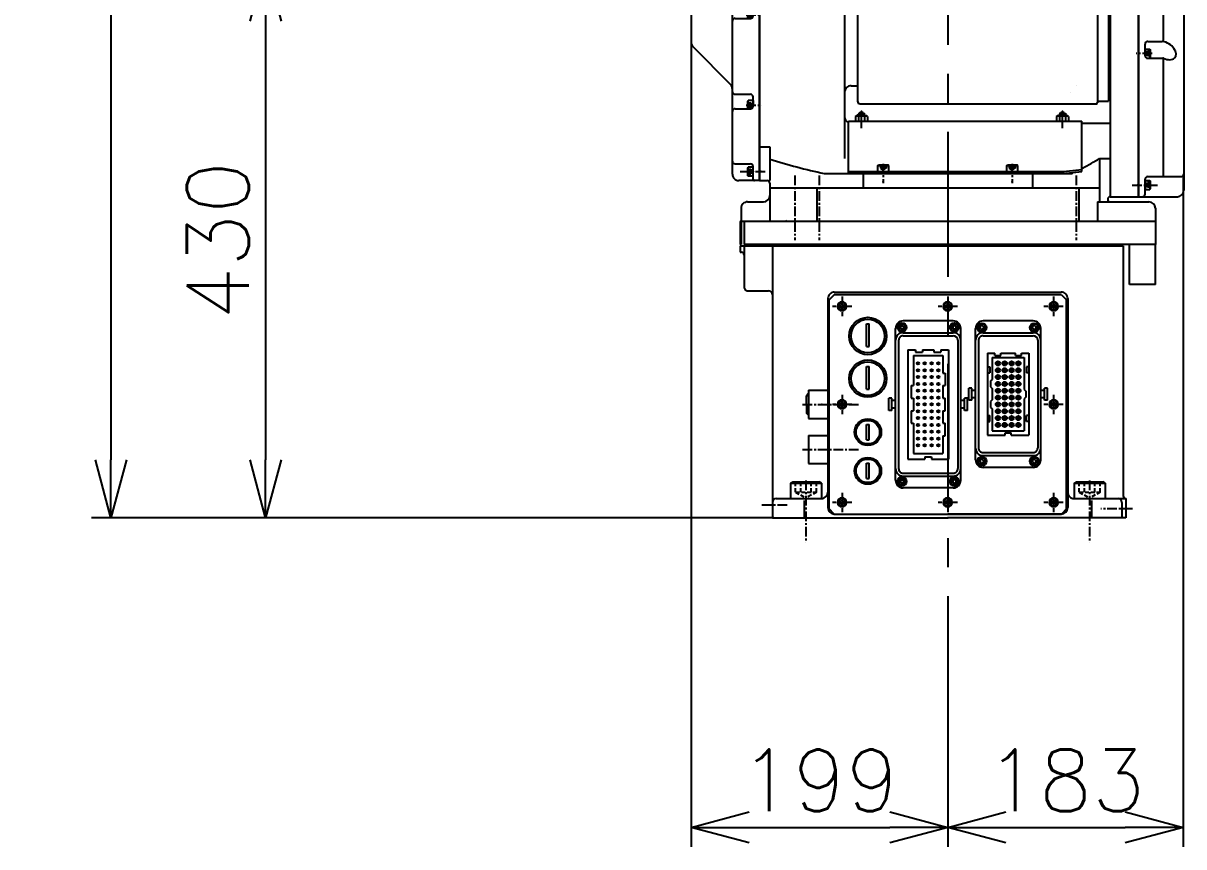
# Model space of a CAD drawing. Header units: millimetres. Extents: x -251 to 242, y -192 to 121.
# Drawn here: x 19.5 to 79.5, y -133.2 to -90.6 of the extents above; entities that cross this region are included whole.
import ezdxf

# ---------------------------------------------------------------- set-up
doc = ezdxf.new("R2010")
doc.units = ezdxf.units.MM
doc.linetypes.add('CENTER', pattern=[12, 7.5, -1.5, 1.5, -1.5])
doc.linetypes.add('DASHED', pattern=[4.5, 3, -1.5])
doc.styles.get("Standard").update_dxf_attribs({"font": 'txt', "bigfont": 'EXTFONT'})
doc.dimstyles.new('ISO-25', dxfattribs={"dimtxt": 2.5, "dimasz": 2.5, "dimexe": 1.25, "dimexo": 0.625, "dimtad": 1, "dimtxsty": 'Standard', "dimcen": 2.5, "dimadec": 0, "dimazin": 0, "dimtfac": 1, "dimtmove": 0, "dimatfit": 3, "dimfxl": 1, "dimarcsym": 0})

# ---------------------------------------------------------------- blocks, each defined once
blk = doc.blocks.new('DTL0010')
at = {"color": 0, "linetype": 'CENTER'}
for p, q in [((-57, 146.42), (-57, 102.07)), ((57, 146.42), (57, 100.97)), ((-41.95, 125), (-78.58, 125)), ((110.78, 125), (128.62, 125)), ((-60.27, 108.5), (-78.58, 108.5))]:
    blk.add_line(p, q, dxfattribs=at)
at = {"color": 0, "linetype": 'Continuous'}
for p, q in [((-70, 142), (116, 142)), ((-70, 142), (-70, -107)), ((55, 138), (55, 138)), ((55, 138), (55, 138)), ((55, 138), (55, 138)), ((55, 138), (55, 138)), ((116, 142), (116, 139.5)), ((118.5, 137), (121, 137)), ((121, 137), (121, 112)), ((106, 132), (106, 132)), ((-73, 113), (-72, 113)), ((-73, 113), (-73, 104)), ((70, 110), (70, 110)), ((70, 110), (70, 110)), ((70, 110), (70, 110)), ((70, 110), (70, 110)), ((116, 109.5), (116, -108)), ((118.5, 112), (121, 112)), ((-73, 104), (-72, 104)), ((118.5, 107), (124.5, 107)), ((118.5, 107), (124.5, 107)), ((124.5, 107), (124.5, -107)), ((-70, 92), (114.4, 92)), ((100, -95), (100, -95)), ((100, -95), (100, -95)), ((100, -95), (100, -95)), ((100, -95), (100, -95)), ((95, -100), (95, -100)), ((95, -100), (95, -100)), ((95, -100), (95, -100)), ((95, -100), (95, -100)), ((116, -108), (116, -108)), ((117, -107), (124.5, -107)), ((-68, -109), (115, -109))]:
    blk.add_line(p, q, dxfattribs=at)
for centre, radius, start, end in [((118.5, 139.5), 2.5, 180, 270), ((-72, 115), 2, 270, 360.00001), ((118.5, 109.5), 2.5, 90, 270), ((-72, 102), 2, -0.00001, 90), ((-68, -107), 2, 180, 270), ((115, -108), 1, 270, 360.00001), ((117, -108), 1, 90, 180)]:
    blk.add_arc(centre, radius, start, end, dxfattribs=at)
at = {"color": 0}
blk.add_point((0, 0), dxfattribs=at)
blk = doc.blocks.new('DTL0011')
at = {"color": 0, "linetype": 'Continuous'}
for p, q in [((0, 107), (22, 107)), ((0, 107), (0, -181)), ((22, 107), (22, -181)), ((0, -181), (22, -181))]:
    blk.add_line(p, q, dxfattribs=at)
at = {"color": 0}
for p in [(0, 0), (0, 0), (22, 0), (22, -181)]:
    blk.add_point(p, dxfattribs=at)
blk = doc.blocks.new('DTL0012')
at = {"color": 0, "linetype": 'Continuous'}
for p, q in [((0, -158), (0, 161)), ((0, 161), (18, 161)), ((49, 161), (18, 161)), ((18, 161), (18, 155.19)), ((18, 161), (18, -158)), ((49, 161), (49, 141)), ((18, 146), (18, 141)), ((49, 141), (18, 141)), ((18, 125), (19, 125)), ((18, -125), (19, -125)), ((0, -158), (18, -158)), ((0.8, -160.2), (18, -160.2)), ((0.8, -161), (18, -161)), ((18, -160.2), (18, -161))]:
    blk.add_line(p, q, dxfattribs=at)
for radius, start in [(1.6, 213.56986), (0.8, 179.99999)]:
    blk.add_arc((0.8, -159.4), radius, start, 270, dxfattribs=at)
blk = doc.blocks.new('DTL0014')
at = {"color": 0, "linetype": 'Continuous'}
for p, q in [((-3.5, 3.7), (-2.98, 4)), ((-3.5, 0), (-3.5, 3.7)), ((-3.5, 3.7), (3.5, 3.7)), ((-3.5, 0), (3.5, 0)), ((-2.98, 4), (2.98, 4)), ((3.5, 3.7), (2.98, 4)), ((3.5, 0), (3.5, 3.7))]:
    blk.add_line(p, q, dxfattribs=at)
at = {"color": 0, "linetype": 'DASHED'}
for p, q in [((-1.73, 4), (-1.73, 1.8)), ((-1.73, 1.8), (1.73, 1.8)), ((-1.73, 1.8), (0, 0.8)), ((-0.87, 4), (-0.87, 1.8)), ((1.73, 1.8), (0, 0.8)), ((0.87, 4), (0.87, 1.8)), ((1.73, 4), (1.73, 1.8))]:
    blk.add_line(p, q, dxfattribs=at)
at = {"color": 0}
for p in [(0, 0), (0, -6)]:
    blk.add_point(p, dxfattribs=at)
blk = doc.blocks.new('DTL0013')
at = {"color": 0, "linetype": 'Continuous'}
for p, q in [((16.93, 107), (0, 107)), ((0, -181), (0, 107)), ((19, 102.81), (19, 80.37)), ((33.54, 92.46), (20.46, 105.54)), ((35, 88.93), (35, -176)), ((5, 78.45), (5, 72.55)), ((7, 80.45), (18.14, 80.45)), ((7, 70.55), (18.2, 70.55)), ((19, 70.63), (19, 7)), ((5, 5), (5, -5)), ((7, 7), (20.5, 7)), ((0, -2.89), (5, -2.89)), ((7, -7), (20.5, -7)), ((19, -7), (19, -60.62)), ((27.03, -4.48), (35, -6.06)), ((0, -22.32), (19, -22.32)), ((19, -22.32), (35, -25.21)), ((5, -71.67), (5, -62.62)), ((7, -60.62), (18.24, -60.62)), ((5, -66.43), (5, -70)), ((5, -66.5), (8.7, -66.5)), ((5, -71.67), (5, -70)), ((8.7, -66.5), (8.7, -73.5)), ((8.7, -66.5), (9, -67.02)), ((9, -67.02), (9, -72.98)), ((6.19, -73.5), (8.7, -73.5)), ((7, -73.67), (18.81, -73.67)), ((8.7, -73.5), (9, -72.98)), ((19, -73.57), (19, -165.43)), ((5, -179), (5, -167.43)), ((7, -165.43), (33, -165.43)), ((0, -181), (30, -181))]:
    blk.add_line(p, q, dxfattribs=at)
at = {"color": 0, "linetype": 'CENTER'}
for p, q in [((-5, 0), (15, 0)), ((10.53, -70), (-1.91, -70)), ((-5, -172), (15, -172))]:
    blk.add_line(p, q, dxfattribs=at)
at = {"color": 0, "linetype": 'DASHED'}
for p, q in [((6.8, -68.27), (5.8, -70)), ((6.8, -71.73), (5.8, -70)), ((6.8, -68.27), (6.8, -71.73)), ((9, -68.27), (6.8, -68.27)), ((9, -69.13), (6.8, -69.13)), ((9, -70.87), (6.8, -70.87)), ((9, -71.73), (6.8, -71.73))]:
    blk.add_line(p, q, dxfattribs=at)
at = {"color": 0, "linetype": 'Continuous'}
for centre, radius, start, end in [((16.93, 102), 5, 45, 90), ((33.09, 91.5), 1, 45, 90), ((30, 88.93), 5, -0.00001, 45), ((7, 78.45), 2, 90, 180.00001), ((7, 72.55), 2, 179.99999, 270), ((18.14, 78.45), 2, 47.04165, 90), ((18.2, 68.55), 2, 43.37377, 90), ((7, 5), 2, 90, 180.00001), ((7, -5), 2, 179.99999, 270), ((7, -62.62), 2, 90, 180.00001), ((18.24, -62.62), 2, 81.45195, 90), ((7, -71.67), 2, 179.99999, 270), ((18.81, -75.67), 2, 67.3886, 90), ((7, -167.43), 2, 90, 180.00001), ((33, -163.43), 2, 270, 360), ((3, -179), 2, 270, 359.99999), ((30, -176), 5, 270, 360.00001)]:
    blk.add_arc(centre, radius, start, end, dxfattribs=at)
at = {"color": 0, "linetype": 'DASHED'}
blk.add_arc((65.05, 87.68), 96.05, 249.81371, 249.86109, dxfattribs=at)
at = {"color": 0, "linetype": 'Continuous'}
for centre, major_axis, ratio, start_param, end_param in [((20.5, 74), (8.11, -9.6), 0.266654, 4.918137, 8.277428), ((20.5, 0), (8.5, 0), 0.82353, 4.712389, 7.853982), ((20.5, -67.65), (7.87, -5.09), 0.631982, 4.949361, 8.474986)]:
    blk.add_ellipse(centre, major_axis=major_axis, ratio=ratio, start_param=start_param, end_param=end_param, dxfattribs=at)
blk.add_open_spline([(5, -168.3), (5, -168.21), (5, -167.71), (5, -168.46), (5, -168.68)], degree=3, knots=[0, 0, 0, 0, 0.28302, 0.9388885, 0.9388885, 0.9388885, 0.9388885], dxfattribs=at)
at = {"color": 0, "rotation": -89.9999908930261}
for p in [(5, 0), (5, -172)]:
    blk.add_blockref('DTL0014', p, dxfattribs=at)
blk = doc.blocks.new('DTL0015')
at = {"color": 0, "linetype": 'Continuous'}
for p, q in [((-51.54, 64.88), (-22.88, 93.54)), ((-21, 52.6), (-21, 91.84)), ((-20, 94.81), (-20, 95)), ((0, 95), (-19.34, 95)), ((0, -168.5), (0, 95)), ((-53, 61.34), (-53, -61.34)), ((-20.45, 52.6), (-7, 52.6)), ((-8.7, 47.5), (-9, 46.98)), ((-9, 42.21), (-9, 46.98)), ((-5, 47.5), (-8.7, 47.5)), ((-8.7, 42.21), (-8.7, 47.5)), ((-5, 50.6), (-5, 44.21)), ((-5, 47.58), (-5, 44)), ((-21, -163.5), (-21, 42.21)), ((-20.47, 42.21), (-7, 42.21)), ((-19, -31.6), (-7, -31.6)), ((-5, -40.82), (-5, -33.6)), ((-19, -42.82), (-7, -42.82)), ((-8.7, -36.5), (-9, -37.02)), ((-9, -42.82), (-9, -37.02)), ((-5, -36.5), (-8.7, -36.5)), ((-8.7, -42.82), (-8.7, -36.5)), ((-5, -36.42), (-5, -40)), ((-51.54, -64.88), (-22.46, -93.95)), ((-19, -101.6), (-7, -101.6)), ((-8.7, -106.5), (-9, -107.02)), ((-9, -112.82), (-9, -107.02)), ((-5, -106.5), (-8.7, -106.5)), ((-8.7, -112.82), (-8.7, -106.5)), ((-5, -110.82), (-5, -103.6)), ((-5, -106.42), (-5, -110)), ((-19, -112.82), (-7, -112.82)), ((-19, -155.5), (-7, -155.5)), ((-5, -167.5), (-5, -157.5)), ((0, -168.5), (-16, -168.5))]:
    blk.add_line(p, q, dxfattribs=at)
at = {"color": 0, "linetype": 'DASHED'}
for p, q in [((-9, 45.73), (-6.8, 45.73)), ((-6.8, 42.27), (-6.8, 45.73)), ((-6.8, 45.73), (-5.8, 44)), ((-9, 44.87), (-6.8, 44.87)), ((-9, 43.13), (-6.8, 43.13)), ((-9, 42.27), (-6.8, 42.27)), ((-6.8, 42.27), (-5.8, 44)), ((-9, -38.27), (-6.8, -38.27)), ((-9, -39.13), (-6.8, -39.13)), ((-9, -40.87), (-6.8, -40.87)), ((-9, -41.73), (-6.8, -41.73)), ((-6.8, -41.73), (-6.8, -38.27)), ((-6.8, -38.27), (-5.8, -40)), ((-6.8, -41.73), (-5.8, -40)), ((-9, -108.27), (-6.8, -108.27)), ((-9, -109.13), (-6.8, -109.13)), ((-9, -110.87), (-6.8, -110.87)), ((-9, -111.73), (-6.8, -111.73)), ((-6.8, -111.73), (-6.8, -108.27)), ((-6.8, -108.27), (-5.8, -110)), ((-6.8, -111.73), (-5.8, -110))]:
    blk.add_line(p, q, dxfattribs=at)
at = {"color": 0, "linetype": 'CENTER'}
for p, q in [((-10.29, 44), (1.91, 44)), ((-10.29, -40), (1.91, -40)), ((-10.29, -110), (1.91, -110)), ((-15, -161.5), (5, -161.5))]:
    blk.add_line(p, q, dxfattribs=at)
at = {"color": 0, "linetype": 'Continuous'}
for centre, radius, start, end in [((-19.34, 90), 5, 90, 135), ((-48, 61.34), 5, 135, 180), ((-20.45, 50.6), 2, 90, 121.07565), ((-7, 50.6), 2, 0, 90), ((-20.47, 40.21), 2, 90, 118.99961), ((-7, 44.21), 2, 270, 360), ((-19, -29.47), 2, 179.99999, 270), ((-19, -29.6), 2, 179.99999, 270), ((-7, -33.6), 2, 0, 90), ((-19, -44.68), 2, 90, 180.00001), ((-19, -44.82), 2, 90, 180.00001), ((-7, -40.82), 2, 270, 360), ((-48, -61.34), 5, 180, 225), ((-26, -97.49), 5, -0.00001, 45), ((-19, -99.6), 2, 179.99999, 270), ((-7, -103.6), 2, 0, 90), ((-19, -114.82), 2, 90, 180.00001), ((-7, -110.82), 2, 270, 360), ((-19, -153.5), 2, 179.99999, 270), ((-7, -157.5), 2, 0, 90), ((-16, -163.5), 5, 179.99999, 270), ((-4, -167.5), 1, 179.99999, 270)]:
    blk.add_arc(centre, radius, start, end, dxfattribs=at)
blk.add_ellipse((-21, 47.41), major_axis=(-9.67, -6.9), ratio=0.367965, start_param=4.504193, end_param=7.552787, dxfattribs=at)
at = {"color": 0, "rotation": 90.00000910697386}
blk.add_blockref('DTL0014', (-5, -161.5), dxfattribs=at)
blk = doc.blocks.new('DTL0017')
at = {"color": 0, "linetype": 'Continuous'}
for p, q in [((-4.25, 4.7), (-3.73, 5)), ((-4.25, 4.7), (4.25, 4.7)), ((-4.25, 0), (-4.25, 4.7)), ((-4.25, 0), (4.25, 0)), ((-3.73, 5), (3.73, 5)), ((4.25, 4.7), (3.73, 5)), ((4.25, 0), (4.25, 4.7))]:
    blk.add_line(p, q, dxfattribs=at)
at = {"color": 0, "linetype": 'DASHED'}
for p, q in [((-2.31, 5), (-2.31, 2.5)), ((-2.31, 2.5), (2.31, 2.5)), ((-2.31, 2.5), (0, 1.17)), ((-1.15, 5), (-1.15, 2.5)), ((2.31, 2.5), (0, 1.17)), ((1.15, 5), (1.15, 2.5)), ((2.31, 5), (2.31, 2.5))]:
    blk.add_line(p, q, dxfattribs=at)
at = {"color": 0, "linetype": 'CENTER'}
blk.add_line((0, 6), (0, -9), dxfattribs=at)
at = {"color": 0}
for p in [(0, 0), (0, -8)]:
    blk.add_point(p, dxfattribs=at)
blk = doc.blocks.new('DTL0019')
at = {"color": 0, "linetype": 'CENTER'}
blk.add_line((-0.5, 0), (4.5, 0), dxfattribs=at)
at = {"color": 0, "linetype": 'Continuous'}
for p, q in [((3.58, 4.62), (0, 4.62)), ((0, 4.62), (0, -4.62)), ((3.58, 2.31), (0, 2.31)), ((3.58, 4.62), (4, 3.9)), ((4, 3.9), (4, -3.9)), ((3.58, -2.31), (0, -2.31)), ((3.58, -4.62), (0, -4.62)), ((3.58, -4.62), (4, -3.9))]:
    blk.add_line(p, q, dxfattribs=at)
for centre, radius, start, end in [((1.58, 3.68), 2.43, 325.60879, 365.14559), ((-2.63, 0), 6.63, 339.62538, 380.37467), ((1.58, -3.68), 2.43, 354.85446, 394.39126)]:
    blk.add_arc(centre, radius, start, end, dxfattribs=at)
at = {"color": 0}
for p in [(0, 0), (4, 3.9), (4, 0), (4, -3.9)]:
    blk.add_point(p, dxfattribs=at)
blk = doc.blocks.new('DTL0018')
at = {"color": 0, "linetype": 'Continuous'}
for p, q in [((-1.6, 6.4), (-2.5, 5.5)), ((2.5, 5.5), (-2.5, 5.5)), ((-2.5, 4), (-2.5, 5.5)), ((-2.06, 5.93), (-2.06, 4)), ((1.6, 6.4), (-1.6, 6.4)), ((1.6, 6.4), (2.5, 5.5)), ((2.07, 5.93), (2.07, 4)), ((2.5, 4), (2.5, 5.5))]:
    blk.add_line(p, q, dxfattribs=at)
at = {"color": 0, "linetype": 'CENTER'}
blk.add_line((0, -5.47), (0, 7.4), dxfattribs=at)
at = {"color": 0}
for p in [(0, 7.4), (0, 0), (2.5, 5.5), (2.5, 4)]:
    blk.add_point(p, dxfattribs=at)
at = {"color": 0, "rotation": 90.00000000000006}
blk.add_blockref('DTL0019', (0, 0), dxfattribs=at)
blk = doc.blocks.new('DTL0016')
at = {"color": 0, "linetype": 'Continuous'}
for p, q in [((-77, -163), (-77, -122.4)), ((-77, -122.4), (104, -122.4)), ((104, -161.45), (104, -122.4)), ((-77, -161.4), (89.62, -161.4)), ((-67, -163), (-67, -161.4)), ((70, -163), (70, -161.4)), ((89.62, -161.4), (104, -159.85)), ((89.62, -163), (89.62, -161.4)), ((89.79, -162.98), (104, -161.45)), ((-77, -163), (89.62, -163))]:
    blk.add_line(p, q, dxfattribs=at)
at = {"color": 0}
blk.add_point((0, 0), dxfattribs=at)
for p in [(-67, -122.4), (89, -122.4)]:
    blk.add_blockref('DTL0018', p, dxfattribs=at)
at = {"color": 0, "rotation": 6.830208715e-06}
for p in [(-50, -161.4), (50, -161.4)]:
    blk.add_blockref('DTL0017', p, dxfattribs=at)
blk = doc.blocks.new('DTL0009')
at = {"color": 0, "linetype": 'Continuous'}
for p, q in [((-83, 102), (-83, 96.79)), ((-83, 102), (-74.3, 102)), ((-74.3, 102), (-74.3, 98)), ((-146, 95), (-86, 95)), ((-146, 95), (-146, -168.5)), ((-86, 97), (-86, 97)), ((-86, 97), (-86, 97)), ((-86, 97), (-86, 97)), ((-86, 97), (-86, 97)), ((-86, 95), (-86, 93.79)), ((-86, 93.79), (-70, 93.79)), ((-86, 92), (-86, 92)), ((-86, 92), (-86, 92)), ((-86, 92), (-86, 92)), ((-86, 92), (-86, 92)), ((-74.3, 98), (-73, 98)), ((-73, 98), (-73, 96.79)), ((-70, 95), (-70, 93.79)), ((-80, 33.68), (-80, -151.32)), ((-75, -95), (-70, -95)), ((-80, -125), (-80, -125)), ((-80, -125), (-80, -125)), ((104, -124), (126, -124)), ((126, -124), (126, -181)), ((-146, -142.38), (-138, -142.38)), ((-138, -142.38), (-138, -168.5)), ((117.64, -151.32), (117.64, -185)), ((117.64, -151.32), (126, -151.32)), ((-146, -168.5), (-140, -168.5)), ((-138, -170.5), (-138, -200)), ((-95.89, -163), (-77, -163)), ((-65.58, -163), (-65.58, -174)), ((65.58, -163), (65.58, -174)), ((89.62, -163), (95.92, -163)), ((-138, -174), (117.64, -174)), ((-101.67, -174), (-101.67, -200)), ((101.67, -174), (101.67, -200)), ((-155.3, -185), (-143, -185)), ((116, -185), (116, -200)), ((116, -185), (156, -185)), ((-160.3, -190), (-160.3, -200)), ((161, -190), (161, -200)), ((-160.3, -200), (161, -200)), ((-135, -200), (-125, -200)), ((-125, -199.5), (-125.5, -200)), ((-125, -199.5), (-125.5, -200)), ((-125, -199.5), (-125.5, -200)), ((-125, -199.5), (-125.5, -200)), ((125, -200), (135, -200)), ((125, -200), (135, -200))]:
    blk.add_line(p, q, dxfattribs=at)
at = {"color": 0, "linetype": 'CENTER'}
for p, q in [((-118.74, -164.68), (-118.74, -214.78)), ((-99.63, -164.68), (-99.63, -214.78)), ((99.63, -164.68), (99.63, -214.78))]:
    blk.add_line(p, q, dxfattribs=at)
at = {"color": 0, "linetype": 'Continuous'}
for centre, radius, start, end in [((-86, 98), 3, 270, 360), ((-86, 96.79), 3, 270, 360), ((-70, 98), 3, 179.99999, 270), ((-70, 96.79), 3, 179.99999, 270), ((-75, -100), 5, 90, 180.00001), ((-75, -119), 5, 179.99999, 243.27307), ((9.86, 325.69), 500, 252.79891, 257.78948), ((12.29, 18.68), 200, 297.46957, 301.78765), ((-140, -170.5), 2, 0, 90), ((12.29, 18.68), 200, 294.71677, 295.18877), ((-143, -180), 5, 270, 360), ((-155.3, -190), 5, 90, 180.00001), ((126, -183), 2, 90, 270), ((156, -190), 5, 0, 90)]:
    blk.add_arc(centre, radius, start, end, dxfattribs=at)
at = {"color": 0}
blk.add_point((0, 0), dxfattribs=at)
for name, p in [('DTL0010', (0, 0)), ('DTL0011', (126, 0)), ('DTL0013', (148, 0)), ('DTL0015', (-146, 0)), ('DTL0016', (0, 0))]:
    blk.add_blockref(name, p, dxfattribs=at)
at = {"color": 0, "rotation": -90.00000000000006}
blk.add_blockref('DTL0012', (0, -200), dxfattribs=at)
blk = doc.blocks.new('DTL0024')
at = {"color": 0, "linetype": 'Continuous'}
for p, q in [((-12, 12), (-10.27, 13)), ((-12, 12), (-12, 0)), ((-12, 12), (12, 12)), ((-10.27, 13), (10.27, 13)), ((12, 12), (10.27, 13)), ((12, 12), (12, 0)), ((-12, 0), (12, 0))]:
    blk.add_line(p, q, dxfattribs=at)
at = {"color": 0, "linetype": 'DASHED'}
for p, q in [((-8.08, 5), (-8.08, 13)), ((-4.04, 5), (-4.04, 13)), ((4.04, 5), (4.04, 13)), ((8.08, 5), (8.08, 13)), ((-8.08, 5), (0, 0.33)), ((-8.08, 5), (8.08, 5)), ((8.08, 5), (0, 0.33))]:
    blk.add_line(p, q, dxfattribs=at)
at = {"color": 0, "linetype": 'CENTER'}
blk.add_line((0, 14), (0, -34), dxfattribs=at)
at = {"color": 0}
blk.add_point((0, 0), dxfattribs=at)
blk = doc.blocks.new('DTL0025')
at = {"color": 0, "linetype": 'Continuous'}
for p, q in [((-15, 10.97), (0, 10.97)), ((-15, 10.97), (-15, -10.97)), ((0, 10.97), (0, -10.97)), ((-15, -10.97), (0, -10.97))]:
    blk.add_line(p, q, dxfattribs=at)
at = {"color": 0, "linetype": 'CENTER'}
blk.add_line((-19.7, 0), (24.3, 0), dxfattribs=at)
at = {"color": 0}
for p in [(-15, 0), (0, 0)]:
    blk.add_point(p, dxfattribs=at)
blk = doc.blocks.new('DTL0026')
at = {"color": 0, "linetype": 'Continuous'}
for p, q in [((-6, 9), (-10, 5)), ((170.07, 9), (-6, 9)), ((170.07, 9), (174.07, 5)), ((-10, -157.07), (-10, 5)), ((174.07, -157.07), (174.07, 5)), ((19.01, -13.64), (21.01, -13.64)), ((19.01, -31.23), (19.01, -13.64)), ((21.01, -31.23), (21.01, -13.64)), ((41.47, -134.88), (41.47, -17.18)), ((45.3, -15.71), (43.66, -15.71)), ((45.3, -16.89), (43.66, -16.89)), ((45.89, -15.12), (45.89, -13.48)), ((45.89, -17.48), (45.89, -19.12)), ((47.06, -15.12), (47.06, -13.48)), ((47.06, -17.48), (47.06, -19.12)), ((86.2, -11.3), (47.36, -11.3)), ((47.65, -15.71), (49.3, -15.71)), ((47.65, -16.89), (49.3, -16.89)), ((85.9, -15.71), (84.26, -15.71)), ((85.9, -16.89), (84.26, -16.89)), ((86.49, -15.12), (86.49, -13.48)), ((86.49, -17.48), (86.49, -19.12)), ((87.67, -15.12), (87.67, -13.48)), ((87.67, -17.48), (87.67, -19.12)), ((88.26, -15.71), (89.9, -15.71)), ((88.26, -16.89), (89.9, -16.89)), ((92.08, -134.88), (92.08, -17.18)), ((103.5, -118.99), (103.5, -17.18)), ((107.24, -15.89), (105.6, -15.89)), ((107.24, -17.07), (105.6, -17.07)), ((107.83, -15.31), (107.83, -13.66)), ((107.83, -17.66), (107.83, -19.3)), ((109.01, -15.31), (109.01, -13.66)), ((109.01, -17.66), (109.01, -19.3)), ((148.22, -11.3), (109.38, -11.3)), ((109.6, -15.89), (111.24, -15.89)), ((109.6, -17.07), (111.24, -17.07)), ((147.85, -15.89), (146.21, -15.89)), ((147.85, -17.07), (146.21, -17.07)), ((148.44, -15.31), (148.44, -13.66)), ((148.44, -17.66), (148.44, -19.3)), ((149.61, -15.31), (149.61, -13.66)), ((149.61, -17.66), (149.61, -19.3)), ((150.2, -15.89), (151.85, -15.89)), ((150.2, -17.07), (151.85, -17.07)), ((154.11, -118.99), (154.11, -17.18)), ((43.83, -26.31), (43.83, -125.76)), ((47.36, -20.42), (86.2, -20.42)), ((47.36, -22.77), (86.2, -22.77)), ((89.73, -26.31), (89.73, -125.76)), ((105.85, -26.31), (105.85, -109.87)), ((109.38, -20.42), (148.22, -20.42)), ((109.38, -22.77), (148.22, -22.77)), ((151.76, -26.31), (151.76, -109.87)), ((19.01, -31.23), (21.01, -31.23)), ((50.89, -33.66), (50.89, -118.4)), ((50.89, -33.66), (57.07, -33.66)), ((57.07, -33.66), (57.07, -35.43)), ((57.07, -35.43), (62.36, -35.43)), ((62.36, -33.66), (71.19, -33.66)), ((62.36, -33.66), (62.36, -35.43)), ((71.19, -33.66), (71.19, -35.43)), ((71.19, -35.43), (76.49, -35.43)), ((76.49, -33.66), (82.67, -33.66)), ((76.49, -33.66), (76.49, -35.43)), ((82.67, -33.66), (82.67, -118.4)), ((55.3, -38.08), (55.3, -61.47)), ((55.3, -38.08), (78.25, -38.08)), ((78.25, -38.08), (78.25, -51.76)), ((112.86, -36.25), (112.86, -99.92)), ((112.86, -36.25), (118.51, -36.25)), ((116.39, -39.78), (141.22, -39.78)), ((116.39, -39.78), (116.39, -56.61)), ((118.51, -38.02), (118.51, -36.25)), ((118.51, -38.02), (123.21, -38.02)), ((123.21, -36.25), (134.4, -36.25)), ((123.21, -38.02), (123.21, -36.25)), ((134.4, -38.02), (134.4, -36.25)), ((134.4, -38.02), (139.1, -38.02)), ((139.1, -36.25), (144.75, -36.25)), ((139.1, -38.02), (139.1, -36.25)), ((141.22, -39.78), (141.22, -64.56)), ((144.75, -36.25), (144.75, -99.92)), ((19.01, -64.24), (19.01, -46.66)), ((19.01, -46.66), (21.01, -46.66)), ((21.01, -64.24), (21.01, -46.66)), ((78.25, -51.76), (80.02, -51.76)), ((80.02, -51.76), (80.02, -61.47)), ((112.86, -46.9), (114.62, -46.9)), ((112.86, -51.61), (114.62, -51.61)), ((114.62, -46.9), (114.62, -51.61)), ((144.75, -46.9), (142.99, -46.9)), ((142.99, -46.9), (142.99, -51.61)), ((144.75, -51.61), (142.99, -51.61)), ((53.54, -61.47), (53.54, -71.18)), ((53.54, -61.47), (55.3, -61.47)), ((78.25, -61.47), (78.25, -71.18)), ((78.25, -61.47), (80.02, -61.47)), ((116.39, -56.61), (115.21, -57.79)), ((115.21, -57.79), (115.21, -62.5)), ((115.21, -62.5), (116.39, -63.67)), ((19.01, -64.24), (21.01, -64.24)), ((36.18, -80.74), (36.18, -71.32)), ((38.53, -71.32), (36.18, -71.32)), ((38.53, -80.74), (38.53, -71.32)), ((53.54, -71.18), (55.3, -71.18)), ((55.3, -71.18), (55.3, -80.89)), ((78.25, -71.18), (80.02, -71.18)), ((80.02, -80.89), (80.02, -71.18)), ((95.03, -80.74), (95.03, -71.32)), ((97.38, -71.32), (95.03, -71.32)), ((97.38, -80.74), (97.38, -71.32)), ((100.56, -63.38), (98.2, -63.38)), ((98.2, -72.8), (98.2, -63.38)), ((100.56, -72.8), (100.56, -63.38)), ((103.5, -65.15), (100.56, -65.15)), ((103.5, -71.03), (100.56, -71.03)), ((116.39, -63.67), (116.39, -72.5)), ((141.22, -64.56), (142.4, -65.73)), ((142.4, -70.44), (141.22, -71.62)), ((141.22, -71.62), (141.22, -96.39)), ((142.4, -65.73), (142.4, -70.44)), ((157.05, -65.15), (154.11, -65.15)), ((157.05, -71.03), (154.11, -71.03)), ((159.41, -63.38), (157.05, -63.38)), ((157.05, -72.8), (157.05, -63.38)), ((159.41, -72.8), (159.41, -63.38)), ((38.53, -80.74), (36.18, -80.74)), ((41.47, -73.09), (38.53, -73.09)), ((41.47, -78.98), (38.53, -78.98)), ((53.54, -80.89), (53.54, -90.6)), ((53.54, -80.89), (55.3, -80.89)), ((78.25, -80.89), (78.25, -90.6)), ((78.25, -80.89), (80.02, -80.89)), ((95.03, -73.09), (92.08, -73.09)), ((95.03, -78.98), (92.08, -78.98)), ((97.38, -80.74), (95.03, -80.74)), ((100.56, -72.8), (98.2, -72.8)), ((116.39, -72.5), (115.21, -73.68)), ((115.21, -73.68), (115.21, -78.39)), ((115.21, -78.39), (116.39, -79.56)), ((116.39, -79.56), (116.39, -96.39)), ((159.41, -72.8), (157.05, -72.8)), ((112.86, -84.56), (114.62, -84.56)), ((112.86, -89.27), (114.62, -89.27)), ((114.62, -89.27), (114.62, -84.56)), ((142.99, -89.27), (142.99, -84.56)), ((144.75, -84.56), (142.99, -84.56)), ((144.75, -89.27), (142.99, -89.27)), ((19.01, -91.54), (21.01, -91.54)), ((19.01, -103.54), (19.01, -91.54)), ((21.01, -103.54), (21.01, -91.54)), ((53.54, -90.6), (55.3, -90.6)), ((55.3, -90.6), (55.3, -113.99)), ((78.25, -90.6), (80.02, -90.6)), ((80.02, -100.31), (80.02, -90.6)), ((116.39, -96.39), (141.22, -96.39)), ((126.45, -99.92), (126.45, -98.16)), ((126.45, -98.16), (131.16, -98.16)), ((131.16, -99.92), (131.16, -98.16)), ((19.01, -103.54), (21.01, -103.54)), ((78.25, -100.31), (78.25, -113.99)), ((78.25, -100.31), (80.02, -100.31)), ((112.86, -99.92), (126.45, -99.92)), ((131.16, -99.92), (144.75, -99.92)), ((55.3, -113.99), (78.25, -113.99)), ((64.13, -116.64), (64.13, -118.4)), ((64.13, -116.64), (69.43, -116.64)), ((69.43, -116.64), (69.43, -118.4)), ((109.38, -113.4), (148.22, -113.4)), ((109.38, -115.76), (148.22, -115.76)), ((19.01, -121.55), (21.01, -121.55)), ((19.01, -133.56), (19.01, -121.55)), ((21.01, -133.56), (21.01, -121.55)), ((50.89, -118.4), (64.13, -118.4)), ((69.43, -118.4), (82.67, -118.4)), ((107.24, -119.47), (105.6, -119.47)), ((107.24, -120.64), (105.6, -120.64)), ((107.83, -118.88), (107.83, -117.24)), ((107.83, -121.23), (107.83, -122.88)), ((109.01, -118.88), (109.01, -117.24)), ((109.01, -121.23), (109.01, -122.88)), ((148.22, -124.88), (109.38, -124.88)), ((109.6, -119.47), (111.24, -119.47)), ((109.6, -120.64), (111.24, -120.64)), ((147.85, -119.47), (146.21, -119.47)), ((147.85, -120.64), (146.21, -120.64)), ((148.44, -118.88), (148.44, -117.24)), ((148.44, -121.23), (148.44, -122.88)), ((149.61, -118.88), (149.61, -117.24)), ((149.61, -121.23), (149.61, -122.88)), ((150.2, -119.47), (151.85, -119.47)), ((150.2, -120.64), (151.85, -120.64)), ((19.01, -133.56), (21.01, -133.56)), ((45.89, -134.59), (45.89, -132.94)), ((47.06, -134.59), (47.06, -132.94)), ((47.36, -129.29), (86.2, -129.29)), ((47.36, -131.64), (86.2, -131.64)), ((86.49, -134.59), (86.49, -132.94)), ((87.67, -134.59), (87.67, -132.94)), ((45.3, -135.18), (43.66, -135.18)), ((45.3, -136.35), (43.66, -136.35)), ((45.89, -136.94), (45.89, -138.58)), ((47.06, -136.94), (47.06, -138.58)), ((86.2, -140.77), (47.36, -140.77)), ((47.65, -135.18), (49.3, -135.18)), ((47.65, -136.35), (49.3, -136.35)), ((85.9, -135.18), (84.26, -135.18)), ((85.9, -136.35), (84.26, -136.35)), ((86.49, -136.94), (86.49, -138.58)), ((87.67, -136.94), (87.67, -138.58)), ((88.26, -135.18), (89.9, -135.18)), ((88.26, -136.35), (89.9, -136.35)), ((-6, -161.07), (-10, -157.07)), ((-6, -161.07), (170.07, -161.07)), ((174.07, -157.07), (170.07, -161.07))]:
    blk.add_line(p, q, dxfattribs=at)
for centre, radius in [((20.01, -23.01), 14.51), ((20.01, -23.01), 13.01), ((46.48, -16.3), 3.53), ((46.48, -16.3), 2.88), ((87.08, -16.3), 3.53), ((87.08, -16.3), 2.88), ((108.42, -16.48), 3.53), ((108.42, -16.48), 2.88), ((149.03, -16.48), 3.53), ((149.03, -16.48), 2.88), ((20.01, -56.02), 14.51), ((20.01, -56.02), 13.01), ((58.83, -44.25), 0.883), ((64.13, -44.25), 0.883), ((69.43, -44.25), 0.883), ((74.72, -44.25), 0.883), ((120.86, -44.25), 1.65), ((120.86, -44.25), 0.942), ((126.16, -44.25), 1.65), ((126.16, -44.25), 0.942), ((131.45, -44.25), 1.65), ((131.45, -44.25), 0.942), ((136.75, -44.25), 1.65), ((136.75, -44.25), 0.942), ((58.83, -49.55), 0.883), ((58.83, -54.85), 0.883), ((64.13, -49.55), 0.883), ((64.13, -54.85), 0.883), ((69.43, -49.55), 0.883), ((69.43, -54.85), 0.883), ((74.72, -49.55), 0.883), ((74.72, -54.85), 0.883), ((120.86, -49.55), 1.65), ((120.86, -54.85), 1.65), ((120.86, -49.55), 0.942), ((120.86, -54.85), 0.942), ((126.16, -49.55), 1.65), ((126.16, -54.85), 1.65), ((126.16, -49.55), 0.942), ((126.16, -54.85), 0.942), ((131.45, -49.55), 1.65), ((131.45, -54.85), 1.65), ((131.45, -49.55), 0.942), ((131.45, -54.85), 0.942), ((136.75, -49.55), 1.65), ((136.75, -54.85), 1.65), ((136.75, -49.55), 0.942), ((136.75, -54.85), 0.942), ((58.83, -60.14), 0.883), ((64.13, -60.14), 0.883), ((69.43, -60.14), 0.883), ((74.72, -60.14), 0.883), ((120.86, -60.14), 1.65), ((120.86, -60.14), 0.942), ((126.16, -60.14), 1.65), ((126.16, -60.14), 0.942), ((131.45, -60.14), 1.65), ((131.45, -60.14), 0.942), ((136.75, -60.14), 1.65), ((136.75, -60.14), 0.942), ((58.83, -65.44), 0.883), ((58.83, -70.74), 0.883), ((64.13, -65.44), 0.883), ((64.13, -70.74), 0.883), ((69.43, -65.44), 0.883), ((69.43, -70.74), 0.883), ((74.72, -65.44), 0.883), ((74.72, -70.74), 0.883), ((120.86, -65.44), 1.65), ((120.86, -70.74), 1.65), ((120.86, -65.44), 0.942), ((120.86, -70.74), 0.942), ((126.16, -65.44), 1.65), ((126.16, -70.74), 1.65), ((126.16, -65.44), 0.942), ((126.16, -70.74), 0.942), ((131.45, -65.44), 1.65), ((131.45, -70.74), 1.65), ((131.45, -65.44), 0.942), ((131.45, -70.74), 0.942), ((136.75, -65.44), 1.65), ((136.75, -70.74), 1.65), ((136.75, -65.44), 0.942), ((136.75, -70.74), 0.942), ((58.83, -76.03), 0.883), ((58.83, -81.33), 0.883), ((64.13, -76.03), 0.883), ((64.13, -81.33), 0.883), ((69.43, -76.03), 0.883), ((69.43, -81.33), 0.883), ((74.72, -76.03), 0.883), ((74.72, -81.33), 0.883), ((120.86, -76.03), 1.65), ((120.86, -81.33), 1.65), ((120.86, -76.03), 0.942), ((120.86, -81.33), 0.942), ((126.16, -76.03), 1.65), ((126.16, -81.33), 1.65), ((126.16, -76.03), 0.942), ((126.16, -81.33), 0.942), ((131.45, -76.03), 1.65), ((131.45, -81.33), 1.65), ((131.45, -76.03), 0.942), ((131.45, -81.33), 0.942), ((136.75, -76.03), 1.65), ((136.75, -81.33), 1.65), ((136.75, -76.03), 0.942), ((136.75, -81.33), 0.942), ((20.01, -97.54), 10.4), ((20.01, -97.54), 9.14), ((58.83, -86.63), 0.883), ((64.13, -86.63), 0.883), ((69.43, -86.63), 0.883), ((74.72, -86.63), 0.883), ((120.86, -86.62), 1.65), ((120.86, -86.62), 0.942), ((126.16, -86.62), 1.65), ((126.16, -86.62), 0.942), ((131.45, -86.62), 1.65), ((131.45, -86.62), 0.942), ((136.75, -86.62), 1.65), ((136.75, -86.62), 0.942), ((58.83, -91.92), 0.883), ((58.83, -97.22), 0.883), ((64.13, -91.92), 0.883), ((64.13, -97.22), 0.883), ((69.43, -91.92), 0.883), ((69.43, -97.22), 0.883), ((74.72, -91.92), 0.883), ((74.72, -97.22), 0.883), ((120.86, -91.92), 1.65), ((120.86, -91.92), 0.942), ((126.16, -91.92), 1.65), ((126.16, -91.92), 0.942), ((131.45, -91.92), 1.65), ((131.45, -91.92), 0.942), ((136.75, -91.92), 1.65), ((136.75, -91.92), 0.942), ((58.83, -102.51), 0.883), ((58.83, -107.81), 0.883), ((64.13, -102.51), 0.883), ((64.13, -107.81), 0.883), ((69.43, -102.51), 0.883), ((69.43, -107.81), 0.883), ((74.72, -102.51), 0.883), ((74.72, -107.81), 0.883), ((108.42, -120.06), 3.53), ((149.03, -120.06), 3.53), ((20.01, -127.55), 10.4), ((20.01, -127.55), 9.14), ((108.42, -120.06), 2.88), ((149.03, -120.06), 2.88), ((46.48, -135.76), 3.53), ((46.48, -135.76), 2.88), ((87.08, -135.76), 3.53), ((87.08, -135.76), 2.88)]:
    blk.add_circle(centre, radius, dxfattribs=at)
for centre, radius, start, end in [((47.36, -17.18), 5.88, 90, 180.00001), ((45.3, -15.12), 0.588, 270, 360), ((45.3, -17.48), 0.588, 0, 90), ((47.65, -15.12), 0.588, 179.99999, 270), ((47.65, -17.48), 0.588, 90, 180.00001), ((85.9, -15.12), 0.588, 270, 360), ((85.9, -17.48), 0.588, 0, 90), ((86.2, -17.18), 5.88, 0, 90), ((88.26, -15.12), 0.588, 179.99999, 270), ((88.26, -17.48), 0.588, 90, 180.00001), ((109.38, -17.18), 5.88, 90, 180.00001), ((107.24, -15.31), 0.588, 270, 360), ((107.24, -17.66), 0.588, 0, 90), ((109.6, -15.31), 0.588, 179.99999, 270), ((109.6, -17.66), 0.588, 90, 180.00001), ((147.85, -15.31), 0.588, 270, 360), ((147.85, -17.66), 0.588, 0, 90), ((148.22, -17.18), 5.88, 0, 90), ((150.2, -15.31), 0.588, 179.99999, 270), ((150.2, -17.66), 0.588, 90, 180.00001), ((47.36, -26.31), 5.88, 89.99998, 180.00001), ((47.36, -26.31), 3.53, 89.99998, 180.00001), ((86.2, -26.31), 5.88, 0, 90), ((86.2, -26.31), 3.53, 0, 90), ((109.38, -26.31), 5.88, 89.99998, 180.00001), ((109.38, -26.31), 3.53, 89.99998, 180.00001), ((148.22, -26.31), 5.88, 0, 90), ((148.22, -26.31), 3.53, 0, 90), ((109.38, -109.87), 5.88, 179.99998, 270), ((109.38, -109.87), 3.53, 179.99998, 270), ((148.22, -109.87), 5.88, 269.99998, 360), ((148.22, -109.87), 3.53, 269.99998, 360), ((47.36, -125.76), 5.88, 179.99998, 270), ((47.36, -125.76), 3.53, 179.99998, 270), ((86.2, -125.76), 5.88, 269.99998, 360), ((86.2, -125.76), 3.53, 269.99998, 360), ((109.38, -118.99), 5.88, 179.99999, 270), ((107.24, -118.88), 0.588, 270, 360), ((107.24, -121.23), 0.588, 0, 90), ((109.6, -118.88), 0.588, 179.99999, 270), ((109.6, -121.23), 0.588, 90, 180.00001), ((147.85, -118.88), 0.588, 270, 360), ((147.85, -121.23), 0.588, 0, 90), ((148.22, -118.99), 5.88, 270, 360), ((150.2, -118.88), 0.588, 179.99999, 270), ((150.2, -121.23), 0.588, 90, 180.00001), ((47.36, -134.88), 5.88, 179.99999, 270), ((45.3, -134.59), 0.588, 270, 360), ((47.65, -134.59), 0.588, 179.99999, 270), ((85.9, -134.59), 0.588, 270, 360), ((86.2, -134.88), 5.88, 270, 360), ((88.26, -134.59), 0.588, 179.99999, 270), ((45.3, -136.94), 0.588, 0, 90), ((47.65, -136.94), 0.588, 90, 180.00001), ((85.9, -136.94), 0.588, 0, 90), ((88.26, -136.94), 0.588, 90, 180.00001)]:
    blk.add_arc(centre, radius, start, end, dxfattribs=at)
blk = doc.blocks.new('DTL0008')
at = {"color": 0, "linetype": 'Continuous'}
for p, q in [((-1.73, 0), (-0.87, 1.5)), ((-0.87, 1.5), (0.87, 1.5)), ((1.73, 0), (0.87, 1.5)), ((-0.87, -1.5), (-1.73, 0)), ((-0.87, -1.5), (0.87, -1.5)), ((0.87, -1.5), (1.73, 0))]:
    blk.add_line(p, q, dxfattribs=at)
for radius in [3.5, 2.98]:
    blk.add_arc((0, 0), radius, 0, 359.99971, dxfattribs=at)
at = {"color": 0}
blk.add_point((0, 0), dxfattribs=at)
blk = doc.blocks.new('DTL0027')
at = {"color": 0, "linetype": 'Continuous'}
for p, q in [((-8.33, 0), (-6.73, 1.7)), ((0, 1.7), (-6.73, 1.7)), ((-6.66, 0), (-6.72, 1.72)), ((0, 1.7), (6.73, 1.7)), ((6.66, 0), (6.72, 1.72)), ((8.33, 0), (6.73, 1.7))]:
    blk.add_line(p, q, dxfattribs=at)
at = {"color": 0}
for p in [(0, 0), (0, -10.3)]:
    blk.add_point(p, dxfattribs=at)
blk = doc.blocks.new('DTL0023')
at = {"color": 0, "linetype": 'Continuous'}
for p, q in [((-161, -219), (136, -219)), ((-161, -219), (-161, -224)), ((-161, -224), (-160, -224)), ((-158, -219), (-158, -251)), ((-136, -219), (-136, -430)), ((136, -219), (136, -413)), ((-155, -254), (-139, -254)), ((-93, -260), (-93, -422)), ((-88, -255), (88, -255)), ((93, -260), (93, -422)), ((-133, -415), (-97, -415)), ((-111.36, -416.64), (-111.36, -430)), ((98, -415), (138, -415)), ((111.36, -416.64), (111.36, -430)), ((135, -418), (135, -430)), ((138, -415), (138, -430)), ((138, -415), (138, -415)), ((-136, -430), (0, -430)), ((-88, -427), (0, -427)), ((88, -427), (0, -427)), ((138, -430), (0, -430))]:
    blk.add_line(p, q, dxfattribs=at)
at = {"color": 0, "linetype": 'CENTER'}
for p, q in [((-82, -258.5), (-82, -273.5)), ((0, -258.5), (0, -273.5)), ((82, -258.5), (82, -273.5)), ((-74.5, -266), (-89.5, -266)), ((7.5, -266), (-7.5, -266)), ((89.5, -266), (74.5, -266)), ((-74.5, -342), (-89.5, -342)), ((-82, -334.5), (-82, -349.5)), ((89.5, -342), (74.5, -342)), ((82, -334.5), (82, -349.5)), ((-82, -410.5), (-82, -425.5)), ((0, -410.5), (0, -425.5)), ((82, -410.5), (82, -425.5)), ((-144.16, -420), (-123.81, -420)), ((-74.5, -418), (-89.5, -418)), ((7.5, -418), (-7.5, -418)), ((89.5, -418), (74.5, -418)), ((143.18, -423), (118.62, -423))]:
    blk.add_line(p, q, dxfattribs=at)
at = {"color": 0, "linetype": 'Continuous'}
for centre, radius, start, end in [((-160, -226), 2, 0, 90), ((-155, -251), 3, 179.99999, 270), ((-139, -257), 3, 0, 90), ((-88, -260), 5, 90, 180.00001), ((88, -260), 5, -0.00001, 90), ((-98, -410), 5, 270, 360), ((98, -410), 5, 179.99999, 270), ((138, -413), 2, 179.99999, 270), ((-133, -418), 3, 89.99998, 179.99996), ((-88, -422), 5, 179.99999, 270), ((88, -422), 5, 270, 360.00001), ((132, -418), 3, 0.00004, 90.00002)]:
    blk.add_arc(centre, radius, start, end, dxfattribs=at)
at = {"color": 0}
blk.add_point((0, -430), dxfattribs=at)
for name, p in [('DTL0026', (-82, -266)), ('DTL0008', (-82, -266)), ('DTL0008', (0, -266)), ('DTL0008', (82, -266)), ('DTL0025', (-93, -342)), ('DTL0008', (-82, -342)), ('DTL0008', (82, -342)), ('DTL0025', (-93, -377)), ('DTL0024', (-110, -415)), ('DTL0024', (110, -415)), ('DTL0008', (-82, -418)), ('DTL0008', (0, -418)), ('DTL0008', (82, -418))]:
    blk.add_blockref(name, p, dxfattribs=at)
at = {"color": 0, "rotation": 90.00000000000006}
blk.add_blockref('DTL0027', (-108, -342), dxfattribs=at)
blk = doc.blocks.new('_Open30')
at = {"color": 0, "linetype": 'ByBlock', "lineweight": -2}
for p, q in [((-1, 0.267949), (0, 0)), ((0, 0), (-1, -0.267949)), ((0, 0), (-1, 0))]:
    blk.add_line(p, q, dxfattribs=at)
blk = doc.blocks.new('*D132')
at = {"color": 0, "lineweight": -2}
for p, q in [((79.46, -98.577), (79.46, -133.177)), ((70.293, -132.177), (76.46, -132.177))]:
    blk.add_line(p, q, dxfattribs=at)
at = {"layer": 'Defpoints', "color": 0}
for p in [(79.46, -98.577), (67.293, -119.468), (79.46, -132.177)]:
    blk.add_point(p, dxfattribs=at)
at = {"color": 0, "lineweight": -2, "xscale": 3, "yscale": 3, "zscale": 3, "rotation": 180}
blk.add_blockref('_Open30', (67.293, -132.177), dxfattribs=at)
at = {"color": 0, "lineweight": -2, "xscale": 3, "yscale": 3, "zscale": 3}
blk.add_blockref('_Open30', (79.46, -132.177), dxfattribs=at)
at = {"color": 0, "insert": (73.377, -129.744), "char_height": 3.2, "attachment_point": 5}
blk.add_mtext('183', dxfattribs=at)
blk = doc.blocks.new('*D133')
at = {"color": 0, "lineweight": -2}
blk.add_line((32.027, -90.511), (32.027, -113.177), dxfattribs=at)
at = {"layer": 'Defpoints', "color": 0}
for p in [(53.96, -87.511), (32.027, -116.177), (67.293, -116.177)]:
    blk.add_point(p, dxfattribs=at)
at = {"color": 0, "lineweight": -2, "xscale": 3, "yscale": 3, "zscale": 3}
for p, rotation in [((32.027, -87.511), 90.00000000000006), ((32.027, -116.177), 270)]:
    blk.add_blockref('_Open30', p, dxfattribs=dict(at, rotation=rotation))
at = {"color": 0, "insert": (29.558, -101.844), "char_height": 3.2, "attachment_point": 5, "rotation": 90}
blk.add_mtext('430', dxfattribs=at)
blk = doc.blocks.new('*D157')
at = {"color": 0, "lineweight": -2}
for p, q in [((53.96, -37.511), (23.027, -37.511)), ((24.027, -40.511), (24.027, -113.177)), ((58.293, -116.177), (23.027, -116.177))]:
    blk.add_line(p, q, dxfattribs=at)
at = {"layer": 'Defpoints', "color": 0}
for p in [(53.96, -37.511), (24.027, -116.177), (58.293, -116.177)]:
    blk.add_point(p, dxfattribs=at)
at = {"color": 0, "lineweight": -2, "xscale": 3, "yscale": 3, "zscale": 3}
for p, rotation in [((24.027, -37.511), 90.00000000000006), ((24.027, -116.177), 270)]:
    blk.add_blockref('_Open30', p, dxfattribs=dict(at, rotation=rotation))
at = {"color": 0, "insert": (21.593, -76.844), "char_height": 3.2, "attachment_point": 5, "rotation": 90}
blk.add_mtext('1180', dxfattribs=at)
blk = doc.blocks.new('*D160')
at = {"color": 0, "lineweight": -2}
for p, q in [((54.027, -91.4), (54.027, -133.177)), ((67.293, -124.177), (67.293, -133.177)), ((57.027, -132.177), (64.293, -132.177))]:
    blk.add_line(p, q, dxfattribs=at)
at = {"layer": 'Defpoints', "color": 0}
for p in [(54.027, -91.4), (67.293, -124.177), (67.293, -132.177)]:
    blk.add_point(p, dxfattribs=at)
at = {"color": 0, "lineweight": -2, "xscale": 3, "yscale": 3, "zscale": 3, "rotation": 180}
blk.add_blockref('_Open30', (54.027, -132.177), dxfattribs=at)
at = {"color": 0, "lineweight": -2, "xscale": 3, "yscale": 3, "zscale": 3}
blk.add_blockref('_Open30', (67.293, -132.177), dxfattribs=at)
at = {"color": 0, "insert": (60.66, -129.744), "char_height": 3.2, "attachment_point": 5}
blk.add_mtext('199', dxfattribs=at)

msp = doc.modelspace()

# ---------------------------------------------------------------- linework, layer by layer
at = {"color": 7, "linetype": 'CENTER'}
msp.add_line((67.293, -24.222), (67.293, -124.177), dxfattribs=at)

# ---------------------------------------------------------------- block references
at = {"color": 7, "xscale": 0.066666666666667, "yscale": 0.066666666666667}
for name in ['DTL0009', 'DTL0023']:
    msp.add_blockref(name, (67.293, -87.511), dxfattribs=at)

# ---------------------------------------------------------------- dimensions: what is measured, and where the dimension line sits
at = {"color": 7}
for base, p1, p2, angle, text, override, picture, middle in [((24.027, -116.177), (53.96, -37.511), (58.293, -116.177), 90, '1180', {"dimtxt": 3.2, "dimasz": 3, "dimexe": 1, "dimexo": 0, "dimgap": 0.8, "dimtad": 1, "dimtih": 0, "dimtoh": 0, "dimdec": 0, "dimblk1": 'Open30', "dimblk2": 'Open30', "dimsah": 1, "dimse1": 0, "dimse2": 0, "dimtmove": 0}, '*D157', (24.027, -76.844)), ((32.027, -116.177), (53.96, -87.511), (67.293, -116.177), 90, '430', {"dimtxt": 3.2, "dimasz": 3, "dimexe": 1, "dimexo": 0, "dimgap": 0.8, "dimtad": 1, "dimtih": 0, "dimtoh": 0, "dimdec": 0, "dimblk1": 'Open30', "dimblk2": 'Open30', "dimsah": 1, "dimse1": 1, "dimse2": 1, "dimtmove": 0}, '*D133', (32.027, -101.844)), ((67.293, -132.177), (54.027, -91.4), (67.293, -124.177), 180, '199', {"dimtxt": 3.2, "dimasz": 3, "dimexe": 1, "dimexo": 0, "dimgap": 0.8, "dimtad": 1, "dimtih": 0, "dimtoh": 0, "dimdec": 0, "dimblk1": 'Open30', "dimblk2": 'Open30', "dimsah": 1, "dimse1": 0, "dimse2": 0, "dimtmove": 0}, '*D160', (60.66, -132.177)), ((79.46, -132.177), (67.293, -119.468), (79.46, -98.577), 180, '183', {"dimtxt": 3.2, "dimasz": 3, "dimexe": 1, "dimexo": 0, "dimgap": 0.8, "dimtad": 1, "dimtih": 0, "dimtoh": 0, "dimdec": 0, "dimblk1": 'Open30', "dimblk2": 'Open30', "dimsah": 1, "dimse1": 1, "dimse2": 0, "dimtmove": 0}, '*D132', (73.377, -132.177))]:
    dim = msp.add_linear_dim(base=base, p1=p1, p2=p2, angle=angle, text=text, dimstyle='ISO-25', override=override, dxfattribs=at)
    dim.commit()
    dim.dimension.update_dxf_attribs({"geometry": picture, "text_midpoint": middle, "dimtype": 160})

doc.saveas('drawing.dxf')
